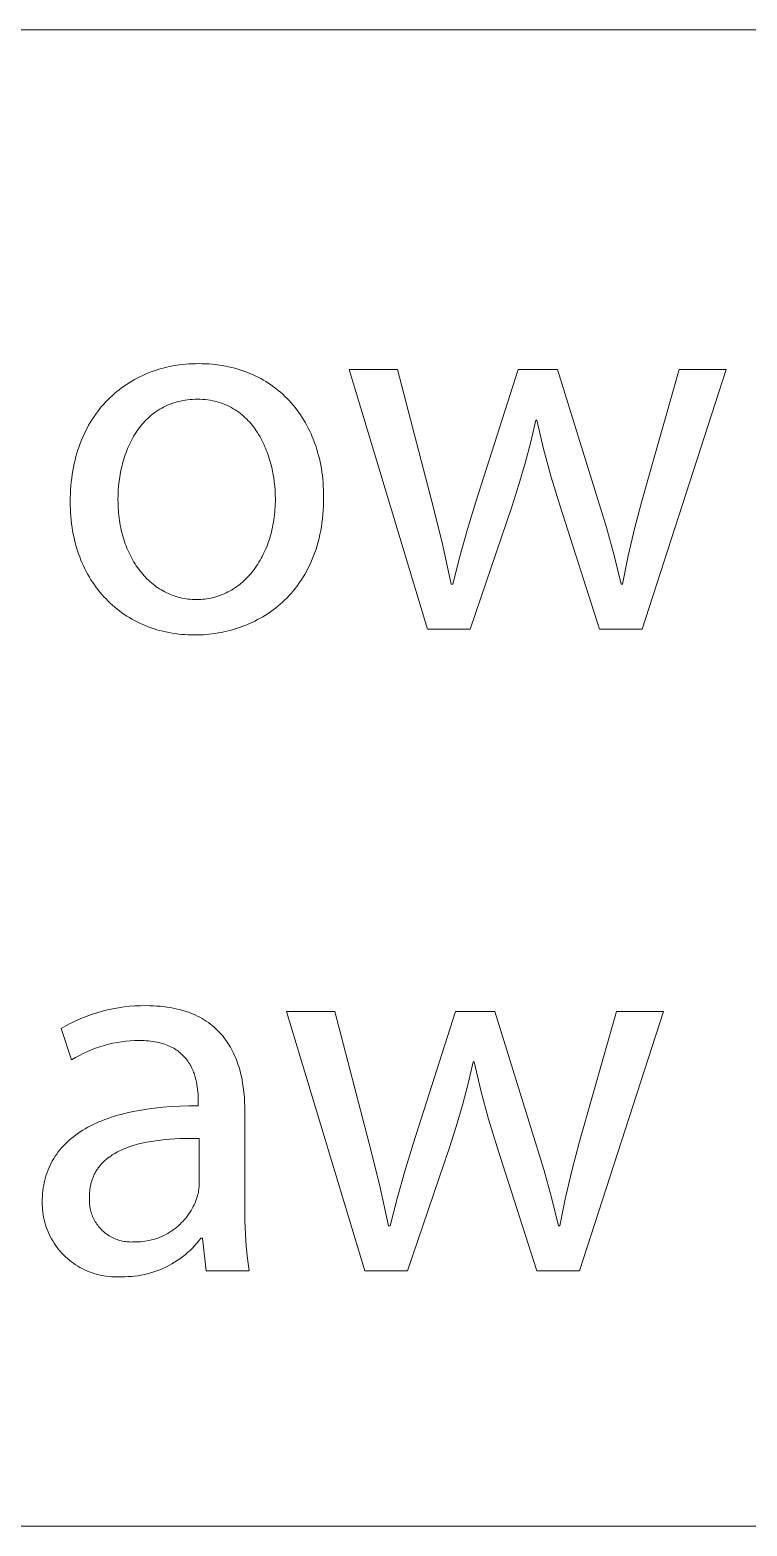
# Model space of a CAD drawing. Header units: millimetres. Extents: x -987 to 2591, y -102 to 2398.
# Drawn here: x 1936.8 to 1984.7, y -101.8 to -1.8 of the extents above; entities that cross this region are included whole.
import ezdxf

# ---------------------------------------------------------------- set-up
doc = ezdxf.new("R2010")
doc.units = ezdxf.units.MM
doc.header["$MEASUREMENT"] = 0
doc.layers.add('Domyślny', color=7, linetype='Continuous', true_color=0x000000)

msp = doc.modelspace()

# ---------------------------------------------------------------- linework, layer by layer
at = {"layer": 'Domyślny', "color": 18, "lineweight": 15, "true_color": 0x000000}
for p, q in [((1238.645, -1.825), (2587.301, -1.825)), ((1944.16, -24.998), (1944.347, -24.91)), ((1944.347, -24.91), (1944.536, -24.826)), ((1944.536, -24.826), (1944.728, -24.747)), ((1944.728, -24.747), (1944.923, -24.672)), ((1944.923, -24.672), (1945.119, -24.602)), ((1945.119, -24.602), (1945.318, -24.537)), ((1945.318, -24.537), (1945.52, -24.476)), ((1945.52, -24.476), (1945.723, -24.42)), ((1945.723, -24.42), (1945.929, -24.369)), ((1945.929, -24.369), (1946.137, -24.323)), ((1946.137, -24.323), (1946.347, -24.281)), ((1946.347, -24.281), (1946.559, -24.244)), ((1946.559, -24.244), (1946.772, -24.212)), ((1946.772, -24.212), (1946.988, -24.185)), ((1946.988, -24.185), (1947.205, -24.163)), ((1947.205, -24.163), (1947.424, -24.146)), ((1947.424, -24.146), (1947.645, -24.133)), ((1947.645, -24.133), (1947.867, -24.126)), ((1947.867, -24.126), (1948.091, -24.123)), ((1948.091, -24.123), (1948.323, -24.126)), ((1948.323, -24.126), (1948.553, -24.134)), ((1948.553, -24.134), (1948.78, -24.147)), ((1948.78, -24.147), (1949.005, -24.165)), ((1949.005, -24.165), (1949.228, -24.189)), ((1949.228, -24.189), (1949.448, -24.217)), ((1949.448, -24.217), (1949.665, -24.251)), ((1949.665, -24.251), (1949.879, -24.289)), ((1949.879, -24.289), (1950.091, -24.333)), ((1950.091, -24.333), (1950.301, -24.381)), ((1950.301, -24.381), (1950.507, -24.435)), ((1950.507, -24.435), (1950.711, -24.493)), ((1950.711, -24.493), (1950.912, -24.555)), ((1950.912, -24.555), (1951.11, -24.623)), ((1951.11, -24.623), (1951.305, -24.695)), ((1951.305, -24.695), (1951.497, -24.772)), ((1951.497, -24.772), (1951.686, -24.854)), ((1951.686, -24.854), (1951.872, -24.94)), ((1951.872, -24.94), (1952.055, -25.03)), ((1963.381, -41.857), (1958.151, -24.523)), ((1958.151, -24.523), (1961.379, -24.523)), ((1961.379, -24.523), (1963.667, -33.339)), ((1966.61, -33.363), (1969.433, -24.523)), ((1969.433, -24.523), (1972.078, -24.523)), ((1972.078, -24.523), (1974.77, -33.196)), ((1977.737, -33.22), (1980.215, -24.523)), ((1983.336, -24.523), (1977.737, -41.857)), ((1980.215, -24.523), (1983.336, -24.523)), ((1942.608, -25.996), (1942.768, -25.868)), ((1942.768, -25.868), (1942.932, -25.743)), ((1942.932, -25.743), (1943.099, -25.624)), ((1943.099, -25.624), (1943.268, -25.508)), ((1943.268, -25.508), (1943.441, -25.397)), ((1943.441, -25.397), (1943.617, -25.291)), ((1943.617, -25.291), (1943.795, -25.189)), ((1943.795, -25.189), (1943.976, -25.091)), ((1943.976, -25.091), (1944.16, -24.998)), ((1952.055, -25.03), (1952.235, -25.125)), ((1952.235, -25.125), (1952.411, -25.225)), ((1952.411, -25.225), (1952.585, -25.328)), ((1952.585, -25.328), (1952.755, -25.437)), ((1952.755, -25.437), (1952.922, -25.549)), ((1952.922, -25.549), (1953.085, -25.666)), ((1953.085, -25.666), (1953.246, -25.786)), ((1953.246, -25.786), (1953.402, -25.911)), ((1953.402, -25.911), (1953.556, -26.041)), ((1941.58, -27.017), (1941.717, -26.858)), ((1941.717, -26.858), (1941.857, -26.704)), ((1941.857, -26.704), (1942, -26.554)), ((1942, -26.554), (1942.147, -26.408)), ((1942.147, -26.408), (1942.297, -26.266)), ((1942.297, -26.266), (1942.451, -26.129)), ((1942.451, -26.129), (1942.608, -25.996)), ((1945.878, -26.961), (1945.747, -27.026)), ((1946.011, -26.901), (1945.878, -26.961)), ((1946.148, -26.845), (1946.011, -26.901)), ((1946.287, -26.792), (1946.148, -26.845)), ((1946.43, -26.744), (1946.287, -26.792)), ((1946.575, -26.7), (1946.43, -26.744)), ((1946.723, -26.66), (1946.575, -26.7)), ((1946.875, -26.625), (1946.723, -26.66)), ((1947.029, -26.594), (1946.875, -26.625)), ((1947.187, -26.567), (1947.029, -26.594)), ((1947.347, -26.546), (1947.187, -26.567)), ((1947.511, -26.528), (1947.347, -26.546)), ((1947.677, -26.516), (1947.511, -26.528)), ((1947.847, -26.509), (1947.677, -26.516)), ((1948.019, -26.506), (1947.847, -26.509)), ((1948.193, -26.509), (1948.019, -26.506)), ((1948.362, -26.517), (1948.193, -26.509)), ((1948.529, -26.53), (1948.362, -26.517)), ((1948.692, -26.549), (1948.529, -26.53)), ((1948.852, -26.572), (1948.692, -26.549)), ((1949.009, -26.601), (1948.852, -26.572)), ((1949.163, -26.634), (1949.009, -26.601)), ((1949.313, -26.672), (1949.163, -26.634)), ((1949.46, -26.714), (1949.313, -26.672)), ((1949.605, -26.761), (1949.46, -26.714)), ((1949.746, -26.813), (1949.605, -26.761)), ((1949.883, -26.869), (1949.746, -26.813)), ((1950.018, -26.929), (1949.883, -26.869)), ((1950.15, -26.993), (1950.018, -26.929)), ((1950.279, -27.061), (1950.15, -26.993)), ((1953.556, -26.041), (1953.706, -26.174)), ((1953.706, -26.174), (1953.852, -26.311)), ((1953.852, -26.311), (1953.995, -26.452)), ((1953.995, -26.452), (1954.134, -26.597)), ((1954.134, -26.597), (1954.27, -26.746)), ((1954.27, -26.746), (1954.401, -26.899)), ((1954.401, -26.899), (1954.53, -27.055)), ((1940.843, -28.055), (1940.956, -27.872)), ((1940.956, -27.872), (1941.073, -27.693)), ((1941.073, -27.693), (1941.194, -27.518)), ((1941.194, -27.518), (1941.319, -27.347)), ((1941.319, -27.347), (1941.448, -27.18)), ((1941.448, -27.18), (1941.58, -27.017)), ((1944.5, -27.965), (1944.403, -28.07)), ((1944.599, -27.864), (1944.5, -27.965)), ((1944.701, -27.765), (1944.599, -27.864)), ((1944.806, -27.67), (1944.701, -27.765)), ((1944.913, -27.577), (1944.806, -27.67)), ((1945.024, -27.488), (1944.913, -27.577)), ((1945.137, -27.402), (1945.024, -27.488)), ((1945.253, -27.32), (1945.137, -27.402)), ((1945.372, -27.241), (1945.253, -27.32)), ((1945.494, -27.165), (1945.372, -27.241)), ((1945.619, -27.094), (1945.494, -27.165)), ((1945.747, -27.026), (1945.619, -27.094)), ((1950.404, -27.133), (1950.279, -27.061)), ((1950.527, -27.209), (1950.404, -27.133)), ((1950.646, -27.288), (1950.527, -27.209)), ((1950.763, -27.371), (1950.646, -27.288)), ((1950.876, -27.458), (1950.763, -27.371)), ((1950.987, -27.548), (1950.876, -27.458)), ((1951.095, -27.641), (1950.987, -27.548)), ((1951.2, -27.737), (1951.095, -27.641)), ((1951.302, -27.837), (1951.2, -27.737)), ((1951.401, -27.939), (1951.302, -27.837)), ((1951.497, -28.045), (1951.401, -27.939)), ((1954.53, -27.055), (1954.654, -27.216)), ((1954.654, -27.216), (1954.775, -27.38)), ((1954.775, -27.38), (1954.891, -27.547)), ((1954.891, -27.547), (1955.004, -27.719)), ((1955.004, -27.719), (1955.113, -27.894)), ((1955.113, -27.894), (1955.218, -28.072)), ((1970.613, -27.894), (1970.281, -29.343)), ((1970.684, -27.894), (1970.613, -27.894)), ((1971.133, -29.809), (1970.684, -27.894)), ((1940.34, -29.033), (1940.432, -28.829)), ((1940.432, -28.829), (1940.529, -28.63)), ((1940.529, -28.63), (1940.629, -28.434)), ((1940.629, -28.434), (1940.734, -28.243)), ((1940.734, -28.243), (1940.843, -28.055)), ((1943.806, -28.875), (1943.731, -29)), ((1943.883, -28.753), (1943.806, -28.875)), ((1943.963, -28.633), (1943.883, -28.753)), ((1944.045, -28.515), (1943.963, -28.633)), ((1944.131, -28.4), (1944.045, -28.515)), ((1944.219, -28.287), (1944.131, -28.4)), ((1944.31, -28.177), (1944.219, -28.287)), ((1944.403, -28.07), (1944.31, -28.177)), ((1951.59, -28.153), (1951.497, -28.045)), ((1951.681, -28.264), (1951.59, -28.153)), ((1951.768, -28.377), (1951.681, -28.264)), ((1951.853, -28.493), (1951.768, -28.377)), ((1951.936, -28.611), (1951.853, -28.493)), ((1952.015, -28.731), (1951.936, -28.611)), ((1952.092, -28.854), (1952.015, -28.731)), ((1952.166, -28.978), (1952.092, -28.854)), ((1952.237, -29.105), (1952.166, -28.978)), ((1955.218, -28.072), (1955.319, -28.254)), ((1955.319, -28.254), (1955.416, -28.439)), ((1955.416, -28.439), (1955.508, -28.628)), ((1955.508, -28.628), (1955.597, -28.82)), ((1955.597, -28.82), (1955.681, -29.015)), ((1939.948, -30.108), (1940.017, -29.885)), ((1940.017, -29.885), (1940.091, -29.666)), ((1940.091, -29.666), (1940.17, -29.451)), ((1940.17, -29.451), (1940.253, -29.24)), ((1940.253, -29.24), (1940.34, -29.033)), ((1943.284, -29.929), (1943.231, -30.069)), ((1943.34, -29.791), (1943.284, -29.929)), ((1943.399, -29.655), (1943.34, -29.791)), ((1943.46, -29.52), (1943.399, -29.655)), ((1943.524, -29.387), (1943.46, -29.52)), ((1943.59, -29.256), (1943.524, -29.387)), ((1943.659, -29.127), (1943.59, -29.256)), ((1943.731, -29), (1943.659, -29.127)), ((1952.305, -29.233), (1952.237, -29.105)), ((1952.371, -29.363), (1952.305, -29.233)), ((1952.435, -29.495), (1952.371, -29.363)), ((1952.495, -29.628), (1952.435, -29.495)), ((1952.553, -29.763), (1952.495, -29.628)), ((1952.609, -29.899), (1952.553, -29.763)), ((1952.662, -30.036), (1952.609, -29.899)), ((1955.681, -29.015), (1955.762, -29.214)), ((1955.762, -29.214), (1955.838, -29.416)), ((1955.838, -29.416), (1955.909, -29.621)), ((1955.909, -29.621), (1955.977, -29.829)), ((1955.977, -29.829), (1956.04, -30.04)), ((1970.281, -29.343), (1969.908, -30.782)), ((1971.645, -31.708), (1971.133, -29.809)), ((1939.719, -31.038), (1939.769, -30.8)), ((1939.769, -30.8), (1939.824, -30.565)), ((1939.824, -30.565), (1939.883, -30.335)), ((1939.883, -30.335), (1939.948, -30.108)), ((1942.965, -30.936), (1942.93, -31.085)), ((1943.003, -30.788), (1942.965, -30.936)), ((1943.044, -30.642), (1943.003, -30.788)), ((1943.087, -30.497), (1943.044, -30.642)), ((1943.132, -30.353), (1943.087, -30.497)), ((1943.18, -30.21), (1943.132, -30.353)), ((1943.231, -30.069), (1943.18, -30.21)), ((1952.712, -30.174), (1952.662, -30.036)), ((1952.76, -30.314), (1952.712, -30.174)), ((1952.805, -30.454), (1952.76, -30.314)), ((1952.848, -30.595), (1952.805, -30.454)), ((1952.927, -30.879), (1952.848, -30.595)), ((1952.995, -31.165), (1952.927, -30.879)), ((1956.04, -30.04), (1956.098, -30.255)), ((1956.098, -30.255), (1956.153, -30.472)), ((1956.153, -30.472), (1956.202, -30.692)), ((1956.202, -30.692), (1956.247, -30.915)), ((1956.247, -30.915), (1956.288, -31.141)), ((1969.908, -30.782), (1969.494, -32.209)), ((1939.569, -32.027), (1939.599, -31.774)), ((1939.599, -31.774), (1939.634, -31.525)), ((1939.634, -31.525), (1939.674, -31.279)), ((1939.674, -31.279), (1939.719, -31.038)), ((1942.814, -31.687), (1942.77, -31.993)), ((1942.867, -31.384), (1942.814, -31.687)), ((1942.93, -31.085), (1942.867, -31.384)), ((1953.054, -31.452), (1952.995, -31.165)), ((1953.103, -31.74), (1953.054, -31.452)), ((1953.143, -32.027), (1953.103, -31.74)), ((1956.288, -31.141), (1956.324, -31.37)), ((1956.324, -31.37), (1956.355, -31.602)), ((1956.355, -31.602), (1956.381, -31.836)), ((1956.381, -31.836), (1956.403, -32.073)), ((1972.221, -33.589), (1971.645, -31.708)), ((1939.504, -33.074), (1939.512, -32.807)), ((1939.512, -32.807), (1939.526, -32.543)), ((1939.526, -32.543), (1939.545, -32.283)), ((1939.545, -32.283), (1939.569, -32.027)), ((1942.699, -32.917), (1942.694, -33.226)), ((1942.713, -32.608), (1942.699, -32.917)), ((1942.737, -32.3), (1942.713, -32.608)), ((1942.77, -31.993), (1942.737, -32.3)), ((1953.174, -32.313), (1953.143, -32.027)), ((1953.196, -32.596), (1953.174, -32.313)), ((1953.209, -32.877), (1953.196, -32.596)), ((1953.214, -33.154), (1953.209, -32.877)), ((1956.403, -32.073), (1956.42, -32.313)), ((1956.42, -32.313), (1956.433, -32.555)), ((1956.433, -32.555), (1956.44, -32.8)), ((1956.44, -32.8), (1956.442, -33.047)), ((1969.494, -32.209), (1969.04, -33.625)), ((1939.501, -33.345), (1939.504, -33.074)), ((1939.504, -33.6), (1939.501, -33.345)), ((1939.512, -33.851), (1939.504, -33.6)), ((1939.525, -34.1), (1939.512, -33.851)), ((1942.694, -33.226), (1942.696, -33.402)), ((1942.696, -33.402), (1942.7, -33.578)), ((1942.7, -33.578), (1942.708, -33.752)), ((1942.708, -33.752), (1942.719, -33.925)), ((1942.719, -33.925), (1942.733, -34.096)), ((1953.173, -34.049), (1953.188, -33.874)), ((1953.188, -33.874), (1953.199, -33.696)), ((1953.199, -33.696), (1953.207, -33.517)), ((1953.207, -33.517), (1953.212, -33.336)), ((1953.212, -33.336), (1953.214, -33.154)), ((1956.414, -33.924), (1956.391, -34.207)), ((1956.429, -33.637), (1956.414, -33.924)), ((1956.439, -33.345), (1956.429, -33.637)), ((1956.442, -33.047), (1956.439, -33.345)), ((1963.667, -33.339), (1964.363, -36.086)), ((1966.05, -35.18), (1966.61, -33.363)), ((1969.04, -33.625), (1966.24, -41.857)), ((1974.878, -41.857), (1972.221, -33.589)), ((1974.77, -33.196), (1975.338, -35.068)), ((1977.234, -35.083), (1977.737, -33.22)), ((1939.543, -34.346), (1939.525, -34.1)), ((1939.566, -34.589), (1939.543, -34.346)), ((1939.594, -34.828), (1939.566, -34.589)), ((1939.627, -35.064), (1939.594, -34.828)), ((1942.733, -34.096), (1942.75, -34.265)), ((1942.75, -34.265), (1942.77, -34.433)), ((1942.77, -34.433), (1942.794, -34.599)), ((1942.794, -34.599), (1942.82, -34.764)), ((1942.82, -34.764), (1942.849, -34.927)), ((1942.849, -34.927), (1942.881, -35.088)), ((1953.021, -35.064), (1953.054, -34.9)), ((1953.054, -34.9), (1953.084, -34.733)), ((1953.084, -34.733), (1953.111, -34.565)), ((1953.111, -34.565), (1953.135, -34.395)), ((1953.135, -34.395), (1953.155, -34.223)), ((1953.155, -34.223), (1953.173, -34.049)), ((1956.329, -34.755), (1956.289, -35.021)), ((1956.363, -34.483), (1956.329, -34.755)), ((1956.391, -34.207), (1956.363, -34.483)), ((1939.665, -35.298), (1939.627, -35.064)), ((1939.708, -35.528), (1939.665, -35.298)), ((1939.756, -35.754), (1939.708, -35.528)), ((1939.808, -35.978), (1939.756, -35.754)), ((1939.865, -36.198), (1939.808, -35.978)), ((1942.881, -35.088), (1942.915, -35.247)), ((1942.915, -35.247), (1942.953, -35.404)), ((1942.953, -35.404), (1942.993, -35.56)), ((1942.993, -35.56), (1943.037, -35.713)), ((1943.037, -35.713), (1943.083, -35.864)), ((1943.083, -35.864), (1943.131, -36.014)), ((1952.763, -36.006), (1952.813, -35.854)), ((1952.813, -35.854), (1952.86, -35.701)), ((1952.86, -35.701), (1952.905, -35.545)), ((1952.905, -35.545), (1952.946, -35.387)), ((1952.946, -35.387), (1952.985, -35.226)), ((1952.985, -35.226), (1953.021, -35.064)), ((1956.135, -35.79), (1956.072, -36.036)), ((1956.192, -35.539), (1956.135, -35.79)), ((1956.243, -35.283), (1956.192, -35.539)), ((1956.289, -35.021), (1956.243, -35.283)), ((1965.538, -37.011), (1966.05, -35.18)), ((1975.338, -35.068), (1975.854, -36.955)), ((1976.794, -36.962), (1977.234, -35.083)), ((1939.927, -36.414), (1939.865, -36.198)), ((1939.993, -36.628), (1939.927, -36.414)), ((1940.064, -36.838), (1939.993, -36.628)), ((1940.139, -37.044), (1940.064, -36.838)), ((1943.131, -36.014), (1943.183, -36.161)), ((1943.183, -36.161), (1943.237, -36.306)), ((1943.237, -36.306), (1943.293, -36.449)), ((1943.293, -36.449), (1943.353, -36.59)), ((1943.353, -36.59), (1943.415, -36.728)), ((1943.415, -36.728), (1943.479, -36.864)), ((1943.479, -36.864), (1943.546, -36.998)), ((1952.339, -37.001), (1952.407, -36.866)), ((1952.407, -36.866), (1952.473, -36.729)), ((1952.473, -36.729), (1952.536, -36.589)), ((1952.536, -36.589), (1952.597, -36.447)), ((1952.597, -36.447), (1952.655, -36.302)), ((1952.655, -36.302), (1952.711, -36.155)), ((1952.711, -36.155), (1952.763, -36.006)), ((1955.771, -36.969), (1955.683, -37.19)), ((1955.854, -36.743), (1955.771, -36.969)), ((1955.932, -36.513), (1955.854, -36.743)), ((1956.005, -36.277), (1955.932, -36.513)), ((1956.072, -36.036), (1956.005, -36.277)), ((1964.363, -36.086), (1964.965, -38.855)), ((1975.854, -36.955), (1976.319, -38.855)), ((1976.415, -38.855), (1976.794, -36.962)), ((1940.218, -37.247), (1940.139, -37.044)), ((1940.302, -37.446), (1940.218, -37.247)), ((1940.39, -37.642), (1940.302, -37.446)), ((1940.482, -37.835), (1940.39, -37.642)), ((1940.578, -38.023), (1940.482, -37.835)), ((1943.546, -36.998), (1943.615, -37.129)), ((1943.615, -37.129), (1943.687, -37.258)), ((1943.687, -37.258), (1943.761, -37.384)), ((1943.761, -37.384), (1943.838, -37.508)), ((1943.838, -37.508), (1943.917, -37.629)), ((1943.917, -37.629), (1943.999, -37.747)), ((1943.999, -37.747), (1944.082, -37.863)), ((1944.082, -37.863), (1944.168, -37.976)), ((1944.168, -37.976), (1944.256, -38.086)), ((1951.617, -38.096), (1951.707, -37.985)), ((1951.707, -37.985), (1951.794, -37.872)), ((1951.794, -37.872), (1951.879, -37.755)), ((1951.879, -37.755), (1951.961, -37.636)), ((1951.961, -37.636), (1952.042, -37.515)), ((1952.042, -37.515), (1952.12, -37.39)), ((1952.12, -37.39), (1952.195, -37.263)), ((1952.195, -37.263), (1952.268, -37.133)), ((1952.268, -37.133), (1952.339, -37.001)), ((1955.391, -37.822), (1955.284, -38.023)), ((1955.493, -37.616), (1955.391, -37.822)), ((1955.59, -37.406), (1955.493, -37.616)), ((1955.683, -37.19), (1955.59, -37.406)), ((1965.073, -38.855), (1965.538, -37.011)), ((1940.679, -38.208), (1940.578, -38.023)), ((1940.783, -38.39), (1940.679, -38.208)), ((1940.891, -38.567), (1940.783, -38.39)), ((1941.004, -38.741), (1940.891, -38.567)), ((1941.12, -38.911), (1941.004, -38.741)), ((1941.24, -39.078), (1941.12, -38.911)), ((1944.256, -38.086), (1944.347, -38.194)), ((1944.347, -38.194), (1944.44, -38.299)), ((1944.44, -38.299), (1944.534, -38.4)), ((1944.534, -38.4), (1944.631, -38.499)), ((1944.631, -38.499), (1944.73, -38.595)), ((1944.73, -38.595), (1944.832, -38.687)), ((1944.832, -38.687), (1944.935, -38.777)), ((1944.935, -38.777), (1945.04, -38.864)), ((1945.04, -38.864), (1945.147, -38.947)), ((1945.147, -38.947), (1945.256, -39.027)), ((1950.611, -39.035), (1950.72, -38.955)), ((1950.72, -38.955), (1950.828, -38.872)), ((1950.828, -38.872), (1950.933, -38.786)), ((1950.933, -38.786), (1951.037, -38.696)), ((1951.037, -38.696), (1951.139, -38.604)), ((1951.139, -38.604), (1951.239, -38.508)), ((1951.239, -38.508), (1951.336, -38.41)), ((1951.336, -38.41), (1951.432, -38.308)), ((1951.432, -38.308), (1951.526, -38.203)), ((1951.526, -38.203), (1951.617, -38.096)), ((1954.689, -38.954), (1954.558, -39.126)), ((1954.816, -38.777), (1954.689, -38.954)), ((1954.939, -38.596), (1954.816, -38.777)), ((1955.058, -38.41), (1954.939, -38.596)), ((1955.173, -38.219), (1955.058, -38.41)), ((1955.284, -38.023), (1955.173, -38.219)), ((1964.965, -38.855), (1965.073, -38.855)), ((1976.319, -38.855), (1976.415, -38.855)), ((1941.363, -39.24), (1941.24, -39.078)), ((1941.491, -39.399), (1941.363, -39.24)), ((1941.622, -39.554), (1941.491, -39.399)), ((1941.756, -39.704), (1941.622, -39.554)), ((1941.894, -39.851), (1941.756, -39.704)), ((1942.036, -39.994), (1941.894, -39.851)), ((1945.256, -39.027), (1945.367, -39.104)), ((1945.367, -39.104), (1945.48, -39.177)), ((1945.48, -39.177), (1945.595, -39.247)), ((1945.595, -39.247), (1945.712, -39.314)), ((1945.712, -39.314), (1945.83, -39.377)), ((1945.83, -39.377), (1945.95, -39.437)), ((1945.95, -39.437), (1946.072, -39.494)), ((1946.072, -39.494), (1946.196, -39.546)), ((1946.196, -39.546), (1946.322, -39.595)), ((1946.322, -39.595), (1946.449, -39.641)), ((1946.449, -39.641), (1946.577, -39.682)), ((1946.577, -39.682), (1946.708, -39.72)), ((1946.708, -39.72), (1946.84, -39.755)), ((1946.84, -39.755), (1946.973, -39.785)), ((1946.973, -39.785), (1947.108, -39.811)), ((1947.108, -39.811), (1947.244, -39.834)), ((1947.244, -39.834), (1947.382, -39.852)), ((1947.382, -39.852), (1947.522, -39.867)), ((1947.522, -39.867), (1947.662, -39.877)), ((1947.662, -39.877), (1947.804, -39.883)), ((1947.804, -39.883), (1947.948, -39.885)), ((1947.948, -39.885), (1948.088, -39.883)), ((1948.088, -39.883), (1948.227, -39.877)), ((1948.227, -39.877), (1948.365, -39.867)), ((1948.365, -39.867), (1948.502, -39.853)), ((1948.502, -39.853), (1948.637, -39.834)), ((1948.637, -39.834), (1948.772, -39.812)), ((1948.772, -39.812), (1948.904, -39.786)), ((1948.904, -39.786), (1949.036, -39.756)), ((1949.036, -39.756), (1949.166, -39.723)), ((1949.166, -39.723), (1949.295, -39.685)), ((1949.295, -39.685), (1949.423, -39.644)), ((1949.423, -39.644), (1949.549, -39.599)), ((1949.549, -39.599), (1949.673, -39.55)), ((1949.673, -39.55), (1949.796, -39.498)), ((1949.796, -39.498), (1949.917, -39.442)), ((1949.917, -39.442), (1950.037, -39.383)), ((1950.037, -39.383), (1950.155, -39.32)), ((1950.155, -39.32), (1950.272, -39.254)), ((1950.272, -39.254), (1950.387, -39.184)), ((1950.387, -39.184), (1950.5, -39.111)), ((1950.5, -39.111), (1950.611, -39.035)), ((1953.849, -39.912), (1953.698, -40.055)), ((1953.998, -39.764), (1953.849, -39.912)), ((1954.143, -39.612), (1953.998, -39.764)), ((1954.285, -39.454), (1954.143, -39.612)), ((1954.423, -39.292), (1954.285, -39.454)), ((1954.558, -39.126), (1954.423, -39.292)), ((1942.181, -40.133), (1942.036, -39.994)), ((1942.329, -40.267), (1942.181, -40.133)), ((1942.48, -40.398), (1942.329, -40.267)), ((1942.635, -40.524), (1942.48, -40.398)), ((1942.793, -40.646), (1942.635, -40.524)), ((1942.954, -40.765), (1942.793, -40.646)), ((1943.118, -40.878), (1942.954, -40.765)), ((1943.285, -40.988), (1943.118, -40.878)), ((1943.455, -41.093), (1943.285, -40.988)), ((1952.557, -40.926), (1952.384, -41.032)), ((1952.728, -40.816), (1952.557, -40.926)), ((1952.896, -40.7), (1952.728, -40.816)), ((1953.062, -40.581), (1952.896, -40.7)), ((1953.225, -40.456), (1953.062, -40.581)), ((1953.385, -40.327), (1953.225, -40.456)), ((1953.543, -40.193), (1953.385, -40.327)), ((1953.698, -40.055), (1953.543, -40.193)), ((1943.627, -41.194), (1943.455, -41.093)), ((1943.803, -41.291), (1943.627, -41.194)), ((1943.981, -41.383), (1943.803, -41.291)), ((1944.162, -41.471), (1943.981, -41.383)), ((1944.346, -41.554), (1944.162, -41.471)), ((1944.532, -41.633), (1944.346, -41.554)), ((1944.721, -41.707), (1944.532, -41.633)), ((1944.912, -41.777), (1944.721, -41.707)), ((1945.106, -41.842), (1944.912, -41.777)), ((1945.302, -41.902), (1945.106, -41.842)), ((1945.5, -41.958), (1945.302, -41.902)), ((1945.701, -42.009), (1945.5, -41.958)), ((1950.166, -41.956), (1949.972, -42.004)), ((1950.358, -41.903), (1950.166, -41.956)), ((1950.549, -41.846), (1950.358, -41.903)), ((1950.74, -41.784), (1950.549, -41.846)), ((1950.929, -41.719), (1950.74, -41.784)), ((1951.116, -41.648), (1950.929, -41.719)), ((1951.303, -41.574), (1951.116, -41.648)), ((1951.487, -41.495), (1951.303, -41.574)), ((1951.67, -41.411), (1951.487, -41.495)), ((1951.852, -41.323), (1951.67, -41.411)), ((1952.031, -41.231), (1951.852, -41.323)), ((1952.208, -41.134), (1952.031, -41.231)), ((1952.384, -41.032), (1952.208, -41.134)), ((1966.24, -41.857), (1963.381, -41.857)), ((1977.737, -41.857), (1974.878, -41.857)), ((1945.904, -42.056), (1945.701, -42.009)), ((1946.108, -42.098), (1945.904, -42.056)), ((1946.315, -42.134), (1946.108, -42.098)), ((1946.524, -42.167), (1946.315, -42.134)), ((1946.735, -42.194), (1946.524, -42.167)), ((1946.948, -42.216), (1946.735, -42.194)), ((1947.163, -42.234), (1946.948, -42.216)), ((1947.379, -42.246), (1947.163, -42.234)), ((1947.597, -42.254), (1947.379, -42.246)), ((1947.817, -42.256), (1947.597, -42.254)), ((1948.013, -42.254), (1947.817, -42.256)), ((1948.209, -42.248), (1948.013, -42.254)), ((1948.406, -42.238), (1948.209, -42.248)), ((1948.603, -42.223), (1948.406, -42.238)), ((1948.799, -42.204), (1948.603, -42.223)), ((1948.996, -42.182), (1948.799, -42.204)), ((1949.192, -42.155), (1948.996, -42.182)), ((1949.388, -42.123), (1949.192, -42.155)), ((1949.583, -42.088), (1949.388, -42.123)), ((1949.778, -42.048), (1949.583, -42.088)), ((1949.972, -42.004), (1949.778, -42.048)), ((1939.881, -68.036), (1940.221, -67.884)), ((1940.221, -67.884), (1940.566, -67.744)), ((1940.566, -67.744), (1940.916, -67.615)), ((1940.916, -67.615), (1941.271, -67.5)), ((1941.271, -67.5), (1941.629, -67.396)), ((1941.629, -67.396), (1941.99, -67.305)), ((1941.99, -67.305), (1942.354, -67.227)), ((1942.354, -67.227), (1942.721, -67.161)), ((1942.721, -67.161), (1943.09, -67.108)), ((1943.09, -67.108), (1943.461, -67.068)), ((1943.461, -67.068), (1943.832, -67.04)), ((1943.832, -67.04), (1944.205, -67.026)), ((1944.205, -67.026), (1944.577, -67.025)), ((1944.577, -67.025), (1944.823, -67.027)), ((1944.823, -67.027), (1945.063, -67.035)), ((1945.063, -67.035), (1945.297, -67.048)), ((1945.297, -67.048), (1945.525, -67.066)), ((1945.525, -67.066), (1945.748, -67.089)), ((1945.748, -67.089), (1945.965, -67.117)), ((1945.965, -67.117), (1946.177, -67.15)), ((1946.177, -67.15), (1946.383, -67.187)), ((1946.383, -67.187), (1946.584, -67.229)), ((1946.584, -67.229), (1946.78, -67.276)), ((1946.78, -67.276), (1946.97, -67.327)), ((1946.97, -67.327), (1947.155, -67.382)), ((1947.155, -67.382), (1947.335, -67.441)), ((1947.335, -67.441), (1947.51, -67.505)), ((1947.51, -67.505), (1947.68, -67.573)), ((1947.68, -67.573), (1947.845, -67.645)), ((1947.845, -67.645), (1948.006, -67.721)), ((1948.006, -67.721), (1948.161, -67.8)), ((1948.161, -67.8), (1948.312, -67.884)), ((1948.312, -67.884), (1948.458, -67.971)), ((1948.458, -67.971), (1948.599, -68.061)), ((1959.192, -84.743), (1953.962, -67.408)), ((1953.962, -67.408), (1957.191, -67.408)), ((1957.191, -67.408), (1959.478, -76.225)), ((1962.421, -76.26), (1965.244, -67.408)), ((1965.244, -67.408), (1967.889, -67.408)), ((1967.889, -67.408), (1970.582, -76.093)), ((1973.548, -76.105), (1976.026, -67.408)), ((1979.148, -67.408), (1973.548, -84.743)), ((1976.026, -67.408), (1979.148, -67.408)), ((1938.895, -68.562), (1939.217, -68.375)), ((1939.598, -70.647), (1938.895, -68.562)), ((1939.217, -68.375), (1939.546, -68.2)), ((1939.546, -68.2), (1939.881, -68.036)), ((1948.599, -68.061), (1948.736, -68.155)), ((1948.736, -68.155), (1948.868, -68.253)), ((1948.868, -68.253), (1948.996, -68.354)), ((1948.996, -68.354), (1949.119, -68.458)), ((1949.119, -68.458), (1949.238, -68.565)), ((1949.238, -68.565), (1949.353, -68.675)), ((1949.353, -68.675), (1949.464, -68.788)), ((1949.464, -68.788), (1949.57, -68.904)), ((1949.57, -68.904), (1949.673, -69.023)), ((1940.922, -69.973), (1940.648, -70.089)), ((1941.199, -69.867), (1940.922, -69.973)), ((1941.48, -69.77), (1941.199, -69.867)), ((1941.765, -69.683), (1941.48, -69.77)), ((1942.052, -69.605), (1941.765, -69.683)), ((1942.342, -69.538), (1942.052, -69.605)), ((1942.634, -69.481), (1942.342, -69.538)), ((1942.927, -69.434), (1942.634, -69.481)), ((1943.222, -69.397), (1942.927, -69.434)), ((1943.519, -69.37), (1943.222, -69.397)), ((1943.816, -69.354), (1943.519, -69.37)), ((1944.113, -69.348), (1943.816, -69.354)), ((1944.277, -69.35), (1944.113, -69.348)), ((1944.437, -69.355), (1944.277, -69.35)), ((1944.592, -69.365), (1944.437, -69.355)), ((1944.742, -69.377), (1944.592, -69.365)), ((1944.888, -69.393), (1944.742, -69.377)), ((1945.03, -69.413), (1944.888, -69.393)), ((1945.168, -69.435), (1945.03, -69.413)), ((1945.302, -69.461), (1945.168, -69.435)), ((1945.431, -69.49), (1945.302, -69.461)), ((1945.556, -69.522), (1945.431, -69.49)), ((1945.678, -69.557), (1945.556, -69.522)), ((1945.795, -69.595), (1945.678, -69.557)), ((1945.909, -69.635), (1945.795, -69.595)), ((1946.018, -69.679), (1945.909, -69.635)), ((1946.124, -69.724), (1946.018, -69.679)), ((1946.227, -69.773), (1946.124, -69.724)), ((1946.326, -69.823), (1946.227, -69.773)), ((1946.421, -69.876), (1946.326, -69.823)), ((1946.512, -69.931), (1946.421, -69.876)), ((1946.601, -69.989), (1946.512, -69.931)), ((1949.673, -69.023), (1949.771, -69.145)), ((1949.771, -69.145), (1949.866, -69.269)), ((1949.866, -69.269), (1949.956, -69.396)), ((1949.956, -69.396), (1950.043, -69.525)), ((1950.043, -69.525), (1950.126, -69.657)), ((1950.126, -69.657), (1950.206, -69.79)), ((1950.206, -69.79), (1950.281, -69.927)), ((1950.281, -69.927), (1950.353, -70.065)), ((1939.853, -70.494), (1939.598, -70.647)), ((1940.113, -70.35), (1939.853, -70.494)), ((1940.378, -70.215), (1940.113, -70.35)), ((1940.648, -70.089), (1940.378, -70.215)), ((1946.686, -70.048), (1946.601, -69.989)), ((1946.767, -70.11), (1946.686, -70.048)), ((1946.846, -70.173), (1946.767, -70.11)), ((1946.921, -70.238), (1946.846, -70.173)), ((1946.993, -70.305), (1946.921, -70.238)), ((1947.062, -70.374), (1946.993, -70.305)), ((1947.128, -70.444), (1947.062, -70.374)), ((1947.191, -70.515), (1947.128, -70.444)), ((1947.251, -70.588), (1947.191, -70.515)), ((1947.309, -70.663), (1947.251, -70.588)), ((1947.364, -70.738), (1947.309, -70.663)), ((1947.416, -70.815), (1947.364, -70.738)), ((1947.465, -70.893), (1947.416, -70.815)), ((1947.512, -70.971), (1947.465, -70.893)), ((1947.557, -71.051), (1947.512, -70.971)), ((1950.353, -70.065), (1950.422, -70.205)), ((1950.422, -70.205), (1950.487, -70.347)), ((1950.487, -70.347), (1950.549, -70.491)), ((1950.549, -70.491), (1950.608, -70.637)), ((1950.608, -70.637), (1950.663, -70.784)), ((1950.663, -70.784), (1950.715, -70.933)), ((1950.715, -70.933), (1950.764, -71.084)), ((1966.424, -70.78), (1966.092, -72.229)), ((1966.495, -70.78), (1966.424, -70.78)), ((1966.943, -72.699), (1966.495, -70.78)), ((1947.599, -71.131), (1947.557, -71.051)), ((1947.639, -71.212), (1947.599, -71.131)), ((1947.676, -71.294), (1947.639, -71.212)), ((1947.712, -71.376), (1947.676, -71.294)), ((1947.745, -71.459), (1947.712, -71.376)), ((1947.776, -71.542), (1947.745, -71.459)), ((1947.805, -71.626), (1947.776, -71.542)), ((1947.832, -71.709), (1947.805, -71.626)), ((1947.857, -71.793), (1947.832, -71.709)), ((1947.88, -71.877), (1947.857, -71.793)), ((1947.902, -71.96), (1947.88, -71.877)), ((1947.921, -72.044), (1947.902, -71.96)), ((1950.764, -71.084), (1950.809, -71.236)), ((1950.809, -71.236), (1950.852, -71.389)), ((1950.852, -71.389), (1950.892, -71.543)), ((1950.892, -71.543), (1950.929, -71.699)), ((1950.929, -71.699), (1950.963, -71.856)), ((1950.963, -71.856), (1950.994, -72.013)), ((1947.939, -72.127), (1947.921, -72.044)), ((1947.971, -72.293), (1947.939, -72.127)), ((1947.997, -72.457), (1947.971, -72.293)), ((1948.017, -72.618), (1947.997, -72.457)), ((1948.032, -72.776), (1948.017, -72.618)), ((1948.044, -72.931), (1948.032, -72.776)), ((1948.051, -73.08), (1948.044, -72.931)), ((1950.994, -72.013), (1951.023, -72.172)), ((1951.023, -72.172), (1951.072, -72.491)), ((1951.072, -72.491), (1951.112, -72.813)), ((1951.112, -72.813), (1951.141, -73.137)), ((1966.092, -72.229), (1965.719, -73.668)), ((1967.455, -74.602), (1966.943, -72.699)), ((1944.101, -74.02), (1944.612, -73.936)), ((1944.612, -73.936), (1945.142, -73.865)), ((1945.142, -73.865), (1945.689, -73.807)), ((1945.689, -73.807), (1946.255, -73.762)), ((1946.255, -73.762), (1946.838, -73.731)), ((1946.838, -73.731), (1947.438, -73.713)), ((1947.438, -73.713), (1948.056, -73.708)), ((1948.055, -73.225), (1948.051, -73.08)), ((1948.056, -73.363), (1948.055, -73.225)), ((1948.056, -73.708), (1948.056, -73.363)), ((1951.141, -73.137), (1951.162, -73.462)), ((1951.162, -73.462), (1951.174, -73.788)), ((1951.174, -73.788), (1951.178, -74.113)), ((1965.719, -73.668), (1965.305, -75.095)), ((1940.858, -75.061), (1941.041, -74.969)), ((1941.041, -74.969), (1941.229, -74.881)), ((1941.229, -74.881), (1941.421, -74.796)), ((1941.421, -74.796), (1941.619, -74.714)), ((1941.619, -74.714), (1941.821, -74.635)), ((1941.821, -74.635), (1942.028, -74.559)), ((1942.028, -74.559), (1942.239, -74.486)), ((1942.239, -74.486), (1942.456, -74.417)), ((1942.456, -74.417), (1942.677, -74.35)), ((1942.677, -74.35), (1942.903, -74.287)), ((1942.903, -74.287), (1943.133, -74.227)), ((1943.133, -74.227), (1943.608, -74.117)), ((1943.608, -74.117), (1944.101, -74.02)), ((1951.178, -74.113), (1951.178, -80.606)), ((1968.032, -76.487), (1967.455, -74.602)), ((1939.43, -76.023), (1939.569, -75.904)), ((1939.569, -75.904), (1939.713, -75.788)), ((1939.713, -75.788), (1939.862, -75.675)), ((1939.862, -75.675), (1940.016, -75.565)), ((1940.016, -75.565), (1940.174, -75.458)), ((1940.174, -75.458), (1940.338, -75.354)), ((1940.338, -75.354), (1940.506, -75.253)), ((1940.506, -75.253), (1940.679, -75.155)), ((1940.679, -75.155), (1940.858, -75.061)), ((1945.854, -75.973), (1945.534, -76.007)), ((1946.176, -75.946), (1945.854, -75.973)), ((1946.501, -75.925), (1946.176, -75.946)), ((1946.827, -75.91), (1946.501, -75.925)), ((1947.48, -75.896), (1946.827, -75.91)), ((1948.128, -75.9), (1947.48, -75.896)), ((1948.128, -78.915), (1948.128, -75.9)), ((1965.305, -75.095), (1964.851, -76.51)), ((1938.502, -77.084), (1938.6, -76.941)), ((1938.6, -76.941), (1938.703, -76.801)), ((1938.703, -76.801), (1938.812, -76.664)), ((1938.812, -76.664), (1938.925, -76.53)), ((1938.925, -76.53), (1939.044, -76.399)), ((1939.044, -76.399), (1939.168, -76.27)), ((1939.168, -76.27), (1939.297, -76.145)), ((1939.297, -76.145), (1939.43, -76.023)), ((1942.43, -76.928), (1942.316, -76.998)), ((1942.546, -76.86), (1942.43, -76.928)), ((1942.666, -76.796), (1942.546, -76.86)), ((1942.788, -76.733), (1942.666, -76.796)), ((1942.913, -76.674), (1942.788, -76.733)), ((1943.041, -76.617), (1942.913, -76.674)), ((1943.172, -76.563), (1943.041, -76.617)), ((1943.305, -76.512), (1943.172, -76.563)), ((1943.44, -76.462), (1943.305, -76.512)), ((1943.578, -76.416), (1943.44, -76.462)), ((1943.718, -76.371), (1943.578, -76.416)), ((1943.86, -76.329), (1943.718, -76.371)), ((1944.004, -76.289), (1943.86, -76.329)), ((1944.298, -76.216), (1944.004, -76.289)), ((1944.599, -76.152), (1944.298, -76.216)), ((1944.905, -76.096), (1944.599, -76.152)), ((1945.217, -76.048), (1944.905, -76.096)), ((1945.534, -76.007), (1945.217, -76.048)), ((1959.478, -76.225), (1960.175, -78.971)), ((1961.862, -78.074), (1962.421, -76.26)), ((1964.851, -76.51), (1962.051, -84.743)), ((1970.689, -84.743), (1968.032, -76.487)), ((1970.582, -76.093), (1971.149, -77.962)), ((1973.047, -77.969), (1973.548, -76.105)), ((1938.021, -78.004), (1938.088, -77.843)), ((1938.088, -77.843), (1938.16, -77.686)), ((1938.16, -77.686), (1938.238, -77.531)), ((1938.238, -77.531), (1938.321, -77.379)), ((1938.321, -77.379), (1938.409, -77.23)), ((1938.409, -77.23), (1938.502, -77.084)), ((1941.304, -77.971), (1941.269, -78.024)), ((1941.34, -77.918), (1941.304, -77.971)), ((1941.376, -77.866), (1941.34, -77.918)), ((1941.414, -77.815), (1941.376, -77.866)), ((1941.453, -77.765), (1941.414, -77.815)), ((1941.493, -77.716), (1941.453, -77.765)), ((1941.534, -77.667), (1941.493, -77.716)), ((1941.576, -77.62), (1941.534, -77.667)), ((1941.619, -77.573), (1941.576, -77.62)), ((1941.663, -77.527), (1941.619, -77.573)), ((1941.707, -77.482), (1941.663, -77.527)), ((1941.753, -77.437), (1941.707, -77.482)), ((1941.8, -77.393), (1941.753, -77.437)), ((1941.848, -77.351), (1941.8, -77.393)), ((1941.896, -77.308), (1941.848, -77.351)), ((1941.946, -77.267), (1941.896, -77.308)), ((1941.996, -77.226), (1941.946, -77.267)), ((1942.099, -77.147), (1941.996, -77.226)), ((1942.206, -77.071), (1942.099, -77.147)), ((1942.316, -76.998), (1942.206, -77.071)), ((1971.149, -77.962), (1971.665, -79.844)), ((1972.606, -79.848), (1973.047, -77.969)), ((1937.73, -79.028), (1937.765, -78.85)), ((1937.765, -78.85), (1937.806, -78.675)), ((1937.806, -78.675), (1937.852, -78.503)), ((1937.852, -78.503), (1937.903, -78.334)), ((1937.903, -78.334), (1937.959, -78.167)), ((1937.959, -78.167), (1938.021, -78.004)), ((1940.888, -78.931), (1940.873, -78.999)), ((1940.905, -78.864), (1940.888, -78.931)), ((1940.923, -78.798), (1940.905, -78.864)), ((1940.943, -78.733), (1940.923, -78.798)), ((1940.964, -78.669), (1940.943, -78.733)), ((1940.985, -78.606), (1940.964, -78.669)), ((1941.009, -78.544), (1940.985, -78.606)), ((1941.033, -78.483), (1941.009, -78.544)), ((1941.058, -78.422), (1941.033, -78.483)), ((1941.085, -78.363), (1941.058, -78.422)), ((1941.113, -78.304), (1941.085, -78.363)), ((1941.142, -78.246), (1941.113, -78.304)), ((1941.172, -78.189), (1941.142, -78.246)), ((1941.203, -78.133), (1941.172, -78.189)), ((1941.236, -78.078), (1941.203, -78.133)), ((1941.269, -78.024), (1941.236, -78.078)), ((1948.123, -79.028), (1948.128, -78.915)), ((1960.175, -78.971), (1960.777, -81.741)), ((1961.35, -79.901), (1961.862, -78.074)), ((1937.632, -80.154), (1937.635, -79.959)), ((1937.635, -79.959), (1937.643, -79.767)), ((1937.643, -79.767), (1937.656, -79.578)), ((1937.656, -79.578), (1937.675, -79.392)), ((1937.675, -79.392), (1937.7, -79.208)), ((1937.7, -79.208), (1937.73, -79.028)), ((1940.783, -79.904), (1940.78, -80)), ((1940.789, -79.808), (1940.783, -79.904)), ((1940.79, -79.73), (1940.789, -79.808)), ((1940.792, -79.652), (1940.79, -79.73)), ((1940.795, -79.576), (1940.792, -79.652)), ((1940.8, -79.5), (1940.795, -79.576)), ((1940.807, -79.426), (1940.8, -79.5)), ((1940.814, -79.352), (1940.807, -79.426)), ((1940.823, -79.279), (1940.814, -79.352)), ((1940.834, -79.208), (1940.823, -79.279)), ((1940.845, -79.137), (1940.834, -79.208)), ((1940.858, -79.068), (1940.845, -79.137)), ((1940.873, -78.999), (1940.858, -79.068)), ((1947.898, -80.053), (1947.949, -79.915)), ((1947.949, -79.915), (1947.984, -79.807)), ((1947.984, -79.807), (1948.015, -79.698)), ((1948.015, -79.698), (1948.043, -79.588)), ((1948.043, -79.588), (1948.066, -79.478)), ((1948.066, -79.478), (1948.086, -79.366)), ((1948.086, -79.366), (1948.102, -79.254)), ((1948.102, -79.254), (1948.115, -79.141)), ((1948.115, -79.141), (1948.123, -79.028)), ((1960.884, -81.741), (1961.35, -79.901)), ((1971.665, -79.844), (1972.13, -81.741)), ((1972.226, -81.741), (1972.606, -79.848)), ((1937.633, -80.324), (1937.632, -80.154)), ((1937.64, -80.494), (1937.633, -80.324)), ((1937.653, -80.664), (1937.64, -80.494)), ((1937.672, -80.833), (1937.653, -80.664)), ((1937.696, -81.002), (1937.672, -80.833)), ((1940.78, -80), (1940.781, -80.096)), ((1940.781, -80.096), (1940.785, -80.192)), ((1940.785, -80.192), (1940.792, -80.288)), ((1940.792, -80.288), (1940.802, -80.383)), ((1940.802, -80.383), (1940.816, -80.478)), ((1940.816, -80.478), (1940.833, -80.573)), ((1940.833, -80.573), (1940.853, -80.667)), ((1940.853, -80.667), (1940.877, -80.76)), ((1940.877, -80.76), (1940.904, -80.852)), ((1940.904, -80.852), (1940.933, -80.943)), ((1940.933, -80.943), (1940.966, -81.033)), ((1947.331, -81.079), (1947.417, -80.96)), ((1947.417, -80.96), (1947.499, -80.838)), ((1947.499, -80.838), (1947.576, -80.713)), ((1947.576, -80.713), (1947.65, -80.586)), ((1947.65, -80.586), (1947.719, -80.456)), ((1947.719, -80.456), (1947.783, -80.324)), ((1947.783, -80.324), (1947.843, -80.19)), ((1947.843, -80.19), (1947.898, -80.053)), ((1951.178, -80.606), (1951.178, -81.436)), ((1937.726, -81.169), (1937.696, -81.002)), ((1937.763, -81.336), (1937.726, -81.169)), ((1937.804, -81.501), (1937.763, -81.336)), ((1937.852, -81.664), (1937.804, -81.501)), ((1937.905, -81.826), (1937.852, -81.664)), ((1937.963, -81.986), (1937.905, -81.826)), ((1940.966, -81.033), (1941.002, -81.122)), ((1941.002, -81.122), (1941.042, -81.21)), ((1941.042, -81.21), (1941.084, -81.296)), ((1941.084, -81.296), (1941.129, -81.381)), ((1941.129, -81.381), (1941.177, -81.464)), ((1941.177, -81.464), (1941.228, -81.546)), ((1941.228, -81.546), (1941.281, -81.625)), ((1941.281, -81.625), (1941.337, -81.703)), ((1941.337, -81.703), (1941.396, -81.779)), ((1941.396, -81.779), (1941.458, -81.853)), ((1941.458, -81.853), (1941.522, -81.924)), ((1941.522, -81.924), (1941.588, -81.994)), ((1946.39, -82.002), (1946.508, -81.914)), ((1946.508, -81.914), (1946.623, -81.823)), ((1946.623, -81.823), (1946.735, -81.727)), ((1946.735, -81.727), (1946.843, -81.628)), ((1946.843, -81.628), (1946.948, -81.525)), ((1946.948, -81.525), (1947.049, -81.418)), ((1947.049, -81.418), (1947.147, -81.309)), ((1947.147, -81.309), (1947.241, -81.195)), ((1947.241, -81.195), (1947.331, -81.079)), ((1951.178, -81.436), (1951.207, -82.265)), ((1960.777, -81.741), (1960.884, -81.741)), ((1972.13, -81.741), (1972.226, -81.741)), ((1938.028, -82.144), (1937.963, -81.986)), ((1938.097, -82.299), (1938.028, -82.144)), ((1938.172, -82.452), (1938.097, -82.299)), ((1938.252, -82.603), (1938.172, -82.452)), ((1938.337, -82.75), (1938.252, -82.603)), ((1938.427, -82.894), (1938.337, -82.75)), ((1938.522, -83.036), (1938.427, -82.894)), ((1941.588, -81.994), (1941.657, -82.061)), ((1941.657, -82.061), (1941.728, -82.125)), ((1941.728, -82.125), (1941.801, -82.187)), ((1941.801, -82.187), (1941.877, -82.247)), ((1941.877, -82.247), (1941.954, -82.304)), ((1941.954, -82.304), (1942.033, -82.358)), ((1942.033, -82.358), (1942.114, -82.409)), ((1942.114, -82.409), (1942.197, -82.458)), ((1942.197, -82.458), (1942.282, -82.504)), ((1942.282, -82.504), (1942.368, -82.547)), ((1942.368, -82.547), (1942.455, -82.586)), ((1942.455, -82.586), (1942.544, -82.623)), ((1942.544, -82.623), (1942.634, -82.657)), ((1942.634, -82.657), (1942.725, -82.687)), ((1942.725, -82.687), (1942.817, -82.715)), ((1942.817, -82.715), (1942.91, -82.739)), ((1942.91, -82.739), (1943.003, -82.76)), ((1943.003, -82.76), (1943.098, -82.778)), ((1943.098, -82.778), (1943.193, -82.792)), ((1943.193, -82.792), (1943.288, -82.804)), ((1943.288, -82.804), (1943.384, -82.812)), ((1943.384, -82.812), (1943.479, -82.816)), ((1943.479, -82.816), (1943.575, -82.818)), ((1943.575, -82.818), (1943.671, -82.816)), ((1943.671, -82.816), (1943.767, -82.81)), ((1943.767, -82.81), (1943.914, -82.812)), ((1943.914, -82.812), (1944.061, -82.808)), ((1944.061, -82.808), (1944.208, -82.799)), ((1944.208, -82.799), (1944.354, -82.785)), ((1944.354, -82.785), (1944.5, -82.766)), ((1944.5, -82.766), (1944.645, -82.742)), ((1944.645, -82.742), (1944.789, -82.713)), ((1944.789, -82.713), (1944.932, -82.68)), ((1944.932, -82.68), (1945.074, -82.641)), ((1945.074, -82.641), (1945.215, -82.598)), ((1945.215, -82.598), (1945.354, -82.55)), ((1945.354, -82.55), (1945.491, -82.497)), ((1945.491, -82.497), (1945.626, -82.44)), ((1945.626, -82.44), (1945.759, -82.378)), ((1945.759, -82.378), (1945.891, -82.311)), ((1945.891, -82.311), (1946.019, -82.24)), ((1946.019, -82.24), (1946.146, -82.165)), ((1946.146, -82.165), (1946.269, -82.086)), ((1946.269, -82.086), (1946.39, -82.002)), ((1947.961, -82.901), (1947.816, -83.065)), ((1948.101, -82.733), (1947.961, -82.901)), ((1948.235, -82.56), (1948.101, -82.733)), ((1948.354, -82.56), (1948.235, -82.56)), ((1948.592, -84.74), (1948.354, -82.56)), ((1951.207, -82.265), (1951.264, -83.093)), ((1938.622, -83.174), (1938.522, -83.036)), ((1938.727, -83.308), (1938.622, -83.174)), ((1938.836, -83.439), (1938.727, -83.308)), ((1938.95, -83.566), (1938.836, -83.439)), ((1939.068, -83.688), (1938.95, -83.566)), ((1939.19, -83.807), (1939.068, -83.688)), ((1939.316, -83.922), (1939.19, -83.807)), ((1939.446, -84.032), (1939.316, -83.922)), ((1946.835, -83.933), (1946.655, -84.057)), ((1947.011, -83.802), (1946.835, -83.933)), ((1947.182, -83.666), (1947.011, -83.802)), ((1947.348, -83.524), (1947.182, -83.666)), ((1947.509, -83.376), (1947.348, -83.524)), ((1947.665, -83.223), (1947.509, -83.376)), ((1947.816, -83.065), (1947.665, -83.223)), ((1951.264, -83.093), (1951.35, -83.919)), ((1951.35, -83.919), (1951.464, -84.74)), ((1939.58, -84.137), (1939.446, -84.032)), ((1939.717, -84.238), (1939.58, -84.137)), ((1939.857, -84.334), (1939.717, -84.238)), ((1940.001, -84.425), (1939.857, -84.334)), ((1940.148, -84.511), (1940.001, -84.425)), ((1940.298, -84.592), (1940.148, -84.511)), ((1940.451, -84.668), (1940.298, -84.592)), ((1940.606, -84.738), (1940.451, -84.668)), ((1940.763, -84.803), (1940.606, -84.738)), ((1940.922, -84.863), (1940.763, -84.803)), ((1941.084, -84.917), (1940.922, -84.863)), ((1941.247, -84.966), (1941.084, -84.917)), ((1941.412, -85.009), (1941.247, -84.966)), ((1944.667, -84.94), (1944.454, -84.99)), ((1944.878, -84.883), (1944.667, -84.94)), ((1945.087, -84.819), (1944.878, -84.883)), ((1945.293, -84.747), (1945.087, -84.819)), ((1945.497, -84.669), (1945.293, -84.747)), ((1945.699, -84.583), (1945.497, -84.669)), ((1945.897, -84.491), (1945.699, -84.583)), ((1946.092, -84.393), (1945.897, -84.491)), ((1946.284, -84.287), (1946.092, -84.393)), ((1946.472, -84.175), (1946.284, -84.287)), ((1946.655, -84.057), (1946.472, -84.175)), ((1951.464, -84.74), (1948.592, -84.74)), ((1962.051, -84.743), (1959.192, -84.743)), ((1973.548, -84.743), (1970.689, -84.743)), ((1941.578, -85.046), (1941.412, -85.009)), ((1941.746, -85.077), (1941.578, -85.046)), ((1941.914, -85.103), (1941.746, -85.077)), ((1942.083, -85.122), (1941.914, -85.103)), ((1942.253, -85.136), (1942.083, -85.122)), ((1942.423, -85.145), (1942.253, -85.136)), ((1942.593, -85.147), (1942.423, -85.145)), ((1942.763, -85.143), (1942.593, -85.147)), ((1942.933, -85.134), (1942.763, -85.143)), ((1943.152, -85.135), (1942.933, -85.134)), ((1943.371, -85.13), (1943.152, -85.135)), ((1943.589, -85.117), (1943.371, -85.13)), ((1943.807, -85.096), (1943.589, -85.117)), ((1944.023, -85.068), (1943.807, -85.096)), ((1944.239, -85.033), (1944.023, -85.068)), ((1944.454, -84.99), (1944.239, -85.033)), ((2587.303, -101.8), (-987.026, -101.8)), ((2587.303, -101.8), (1238.647, -101.8))]:
    msp.add_line(p, q, dxfattribs=at)

doc.saveas('drawing.dxf')
